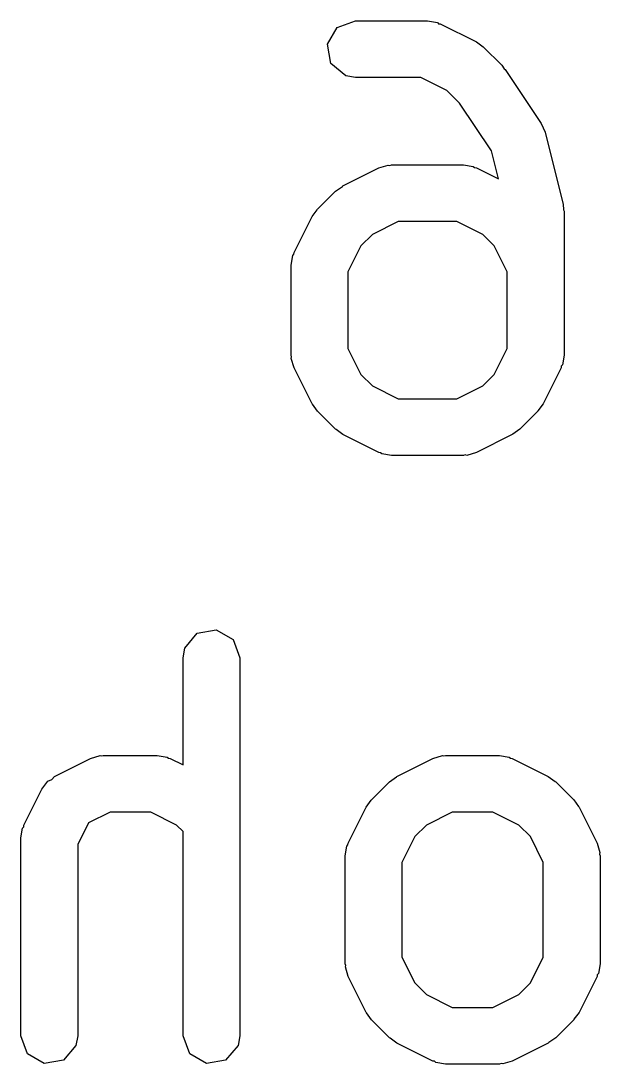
# Model space of a CAD drawing. Extents: x 3.18 to 5.53, y -3.25 to -0.52.
# Drawn here: x 4.4231 to 4.4834, y -2.0565 to -1.9479 of the extents above; entities that cross this region are included whole.
import ezdxf

# ---------------------------------------------------------------- set-up
doc = ezdxf.new("R2010")
doc.units = 0
doc.header["$MEASUREMENT"] = 0
doc.layers.add('BLACK', color=7, linetype='CONTINUOUS')

msp = doc.modelspace()

# ---------------------------------------------------------------- linework, layer by layer
at = {"layer": 'BLACK', "linetype": 'CONTINUOUS'}
for p, q in [((4.45606, -1.94856), (4.45796, -1.94786)), ((4.45796, -1.94786), (4.46546, -1.94786)), ((4.46546, -1.94786), (4.46647, -1.94804)), ((4.46647, -1.94804), (4.4666, -1.94816)), ((4.4666, -1.94816), (4.46678, -1.94818)), ((4.46678, -1.94818), (4.47053, -1.95005)), ((4.45505, -1.9503), (4.45606, -1.94856)), ((4.4554, -1.95229), (4.45505, -1.9503)), ((4.47053, -1.95005), (4.47123, -1.95058)), ((4.47123, -1.95058), (4.47129, -1.9506)), ((4.47129, -1.9506), (4.47317, -1.95248)), ((4.45695, -1.95359), (4.4554, -1.95229)), ((4.47317, -1.95248), (4.47343, -1.95285)), ((4.45796, -1.95377), (4.45695, -1.95359)), ((4.46476, -1.95377), (4.45796, -1.95377)), ((4.46746, -1.95512), (4.46476, -1.95377)), ((4.47343, -1.95285), (4.47354, -1.95293)), ((4.47354, -1.95293), (4.47729, -1.95855)), ((4.46878, -1.95645), (4.46746, -1.95512)), ((4.47209, -1.9614), (4.46878, -1.95645)), ((4.47729, -1.95855), (4.47768, -1.95946)), ((4.47768, -1.95946), (4.47769, -1.95948)), ((4.47769, -1.95948), (4.47957, -1.96697)), ((4.47282, -1.96432), (4.47209, -1.9614)), ((4.45664, -1.96505), (4.46039, -1.96317)), ((4.46039, -1.96317), (4.46137, -1.96288)), ((4.46137, -1.96288), (4.46154, -1.96292)), ((4.46154, -1.96292), (4.46171, -1.96286)), ((4.46171, -1.96286), (4.4692, -1.96286)), ((4.4692, -1.96286), (4.47021, -1.96304)), ((4.47021, -1.96304), (4.47035, -1.96315)), ((4.47035, -1.96315), (4.47053, -1.96317)), ((4.47053, -1.96317), (4.47282, -1.96432)), ((4.45399, -1.96748), (4.45587, -1.9656)), ((4.45587, -1.9656), (4.45659, -1.9651)), ((4.45659, -1.9651), (4.45664, -1.96505)), ((4.45344, -1.96824), (4.45397, -1.96754)), ((4.45397, -1.96754), (4.45399, -1.96748)), ((4.47957, -1.96697), (4.47961, -1.96756)), ((4.47961, -1.96756), (4.47966, -1.96769)), ((4.47966, -1.96769), (4.47966, -1.98269)), ((4.45157, -1.97199), (4.45344, -1.96824)), ((4.4624, -1.96877), (4.45971, -1.97012)), ((4.46851, -1.96877), (4.4624, -1.96877)), ((4.47121, -1.97012), (4.46851, -1.96877)), ((4.45971, -1.97012), (4.45851, -1.97131)), ((4.4724, -1.97131), (4.47121, -1.97012)), ((4.45125, -1.97331), (4.45143, -1.9723)), ((4.45143, -1.9723), (4.45155, -1.97217)), ((4.45155, -1.97217), (4.45157, -1.97199)), ((4.45851, -1.97131), (4.45716, -1.97401)), ((4.47375, -1.97401), (4.4724, -1.97131)), ((4.45125, -1.98269), (4.45125, -1.97331)), ((4.45716, -1.97401), (4.45716, -1.98199)), ((4.47375, -1.98199), (4.47375, -1.97401)), ((4.45716, -1.98199), (4.45851, -1.98469)), ((4.4724, -1.98469), (4.47375, -1.98199)), ((4.45131, -1.98285), (4.45125, -1.98269)), ((4.45127, -1.98303), (4.45131, -1.98285)), ((4.45157, -1.98401), (4.45127, -1.98303)), ((4.47966, -1.98269), (4.47948, -1.9837)), ((4.45344, -1.98776), (4.45157, -1.98401)), ((4.47934, -1.98401), (4.47747, -1.98776)), ((4.47937, -1.98383), (4.47934, -1.98401)), ((4.47948, -1.9837), (4.47937, -1.98383)), ((4.45851, -1.98469), (4.45971, -1.98589)), ((4.47121, -1.98589), (4.4724, -1.98469)), ((4.45971, -1.98589), (4.4624, -1.98723)), ((4.46851, -1.98723), (4.47121, -1.98589)), ((4.4624, -1.98723), (4.46851, -1.98723)), ((4.45349, -1.9878), (4.45344, -1.98776)), ((4.45399, -1.98853), (4.45349, -1.9878)), ((4.45587, -1.9904), (4.45399, -1.98853)), ((4.47692, -1.98853), (4.47504, -1.9904)), ((4.47694, -1.98847), (4.47692, -1.98853)), ((4.47747, -1.98776), (4.47694, -1.98847)), ((4.45593, -1.99043), (4.45587, -1.9904)), ((4.45664, -1.99095), (4.45593, -1.99043)), ((4.47504, -1.9904), (4.47432, -1.99091)), ((4.46039, -1.99283), (4.45664, -1.99095)), ((4.47427, -1.99095), (4.47053, -1.99283)), ((4.47432, -1.99091), (4.47427, -1.99095)), ((4.46056, -1.99285), (4.46039, -1.99283)), ((4.4607, -1.99296), (4.46056, -1.99285)), ((4.46171, -1.99314), (4.4607, -1.99296)), ((4.47053, -1.99283), (4.46954, -1.99312)), ((4.4692, -1.99314), (4.46171, -1.99314)), ((4.46937, -1.99308), (4.4692, -1.99314)), ((4.46954, -1.99312), (4.46937, -1.99308)), ((4.44148, -2.01165), (4.44347, -2.0113)), ((4.44347, -2.0113), (4.44522, -2.01231)), ((4.44018, -2.01319), (4.44148, -2.01165)), ((4.44522, -2.01231), (4.44591, -2.0142)), ((4.44001, -2.0142), (4.44018, -2.01319)), ((4.44001, -2.02536), (4.44001, -2.0142)), ((4.44591, -2.0142), (4.44591, -2.05357)), ((4.43039, -2.02469), (4.43137, -2.02439)), ((4.43137, -2.02439), (4.43154, -2.02443)), ((4.43154, -2.02443), (4.43171, -2.02437)), ((4.43171, -2.02437), (4.43733, -2.02437)), ((4.43733, -2.02437), (4.43834, -2.02455)), ((4.46601, -2.02469), (4.46699, -2.02439)), ((4.46699, -2.02439), (4.46716, -2.02443)), ((4.46716, -2.02443), (4.46733, -2.02437)), ((4.46733, -2.02437), (4.47295, -2.02437)), ((4.47295, -2.02437), (4.47396, -2.02455)), ((4.42664, -2.02656), (4.43039, -2.02469)), ((4.43834, -2.02455), (4.43848, -2.02467)), ((4.43848, -2.02467), (4.43865, -2.02469)), ((4.43865, -2.02469), (4.44001, -2.02536)), ((4.46226, -2.02656), (4.46601, -2.02469)), ((4.47396, -2.02455), (4.4741, -2.02467)), ((4.4741, -2.02467), (4.47427, -2.02469)), ((4.47427, -2.02469), (4.47802, -2.02656)), ((4.42634, -2.02688), (4.42664, -2.02656)), ((4.46149, -2.02711), (4.46222, -2.02661)), ((4.46222, -2.02661), (4.46226, -2.02656)), ((4.47802, -2.02656), (4.47873, -2.02709)), ((4.42532, -2.02788), (4.42593, -2.02706)), ((4.42593, -2.02706), (4.42634, -2.02688)), ((4.45962, -2.02899), (4.46149, -2.02711)), ((4.47873, -2.02709), (4.47879, -2.02711)), ((4.47879, -2.02711), (4.48067, -2.02899)), ((4.42344, -2.03163), (4.42532, -2.02788)), ((4.45719, -2.03351), (4.45906, -2.02976)), ((4.45906, -2.02976), (4.45959, -2.02905)), ((4.45959, -2.02905), (4.45962, -2.02899)), ((4.48067, -2.02899), (4.48117, -2.02971)), ((4.48117, -2.02971), (4.48122, -2.02976)), ((4.48122, -2.02976), (4.48309, -2.03351)), ((4.43241, -2.03028), (4.43016, -2.0314)), ((4.43664, -2.03028), (4.43241, -2.03028)), ((4.43933, -2.03163), (4.43664, -2.03028)), ((4.46803, -2.03028), (4.46533, -2.03163)), ((4.47226, -2.03028), (4.46803, -2.03028)), ((4.47495, -2.03163), (4.47226, -2.03028)), ((4.42313, -2.03295), (4.42331, -2.03194)), ((4.42331, -2.03194), (4.42342, -2.03181)), ((4.42342, -2.03181), (4.42344, -2.03163)), ((4.43016, -2.0314), (4.42904, -2.03365)), ((4.44001, -2.0323), (4.43933, -2.03163)), ((4.46533, -2.03163), (4.46413, -2.03283)), ((4.47615, -2.03283), (4.47495, -2.03163)), ((4.42313, -2.05357), (4.42313, -2.03295)), ((4.44001, -2.05357), (4.44001, -2.0323)), ((4.46413, -2.03283), (4.46278, -2.03552)), ((4.4775, -2.03552), (4.47615, -2.03283)), ((4.42904, -2.03365), (4.42904, -2.05357)), ((4.45688, -2.03483), (4.45706, -2.03382)), ((4.45706, -2.03382), (4.45717, -2.03368)), ((4.45717, -2.03368), (4.45719, -2.03351)), ((4.48309, -2.03351), (4.48339, -2.03449)), ((4.45688, -2.04607), (4.45688, -2.03483)), ((4.48339, -2.03449), (4.48335, -2.03466)), ((4.48335, -2.03466), (4.48341, -2.03483)), ((4.48341, -2.03483), (4.48341, -2.04607)), ((4.46278, -2.03552), (4.46278, -2.04538)), ((4.4775, -2.04538), (4.4775, -2.03552)), ((4.45694, -2.04624), (4.45688, -2.04607)), ((4.4569, -2.04641), (4.45694, -2.04624)), ((4.46278, -2.04538), (4.46413, -2.04807)), ((4.47615, -2.04807), (4.4775, -2.04538)), ((4.48341, -2.04607), (4.48323, -2.04708)), ((4.45719, -2.04739), (4.4569, -2.04641)), ((4.48311, -2.04722), (4.48309, -2.04739)), ((4.48323, -2.04708), (4.48311, -2.04722)), ((4.45906, -2.05114), (4.45719, -2.04739)), ((4.46413, -2.04807), (4.46533, -2.04927)), ((4.47495, -2.04927), (4.47615, -2.04807)), ((4.48309, -2.04739), (4.48122, -2.05114)), ((4.46533, -2.04927), (4.46803, -2.05062)), ((4.47226, -2.05062), (4.47495, -2.04927)), ((4.45911, -2.05119), (4.45906, -2.05114)), ((4.45962, -2.05191), (4.45911, -2.05119)), ((4.46803, -2.05062), (4.47226, -2.05062)), ((4.48122, -2.05114), (4.48069, -2.05185)), ((4.46149, -2.05379), (4.45962, -2.05191)), ((4.48067, -2.05191), (4.47879, -2.05379)), ((4.48069, -2.05185), (4.48067, -2.05191)), ((4.42382, -2.05547), (4.42313, -2.05357)), ((4.42904, -2.05357), (4.42886, -2.05458)), ((4.4407, -2.05547), (4.44001, -2.05357)), ((4.44591, -2.05357), (4.44573, -2.05458)), ((4.46155, -2.05381), (4.46149, -2.05379)), ((4.46226, -2.05434), (4.46155, -2.05381)), ((4.47879, -2.05379), (4.47807, -2.05429)), ((4.42886, -2.05458), (4.42756, -2.05613)), ((4.44573, -2.05458), (4.44443, -2.05613)), ((4.46601, -2.05621), (4.46226, -2.05434)), ((4.47802, -2.05434), (4.47427, -2.05621)), ((4.47807, -2.05429), (4.47802, -2.05434)), ((4.42557, -2.05648), (4.42382, -2.05547)), ((4.44245, -2.05648), (4.4407, -2.05547)), ((4.42756, -2.05613), (4.42557, -2.05648)), ((4.44443, -2.05613), (4.44245, -2.05648)), ((4.46618, -2.05623), (4.46601, -2.05621)), ((4.46632, -2.05635), (4.46618, -2.05623)), ((4.46733, -2.05653), (4.46632, -2.05635)), ((4.47295, -2.05653), (4.46733, -2.05653)), ((4.47312, -2.05647), (4.47295, -2.05653)), ((4.47329, -2.05651), (4.47312, -2.05647)), ((4.47427, -2.05621), (4.47329, -2.05651))]:
    msp.add_line(p, q, dxfattribs=at)

doc.saveas('drawing.dxf')
